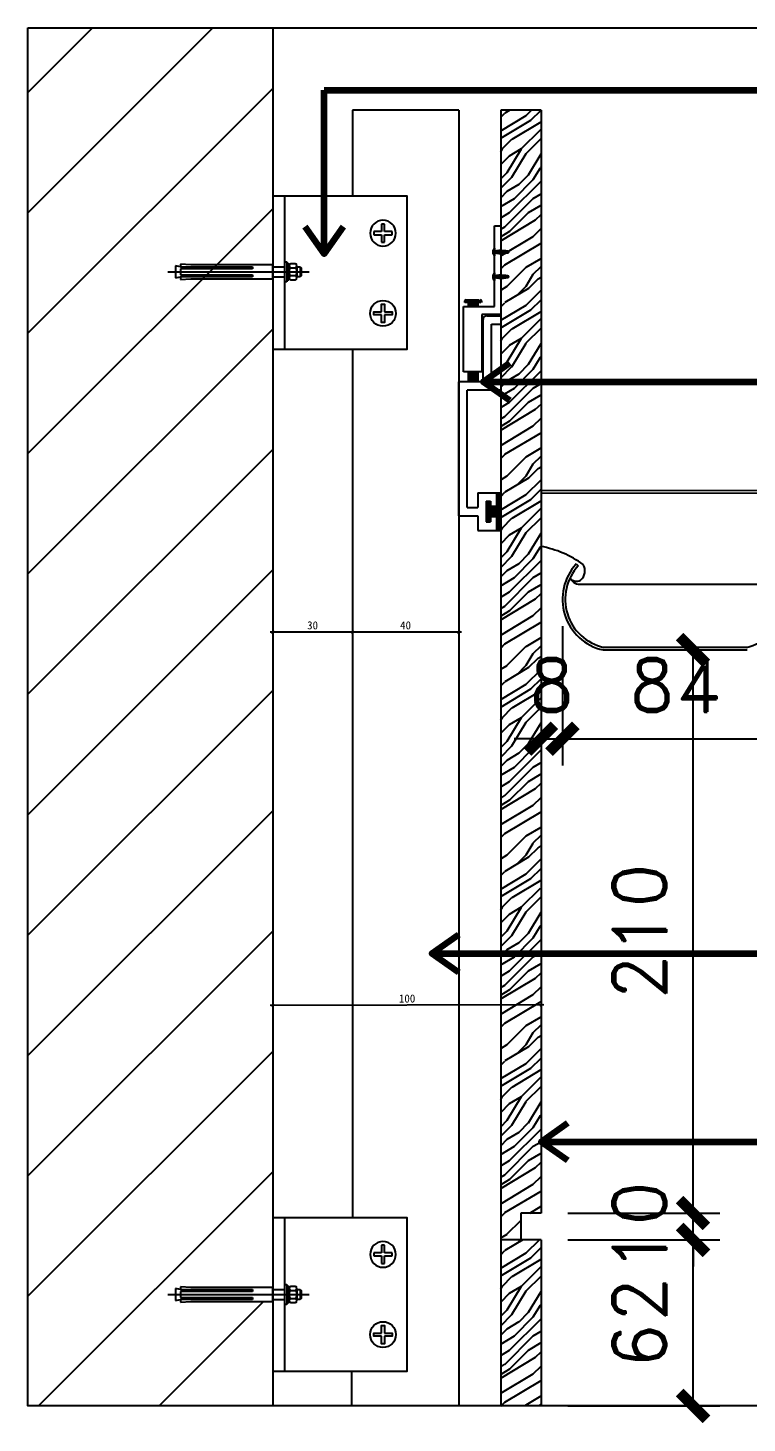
# Model space of a CAD drawing. Header units: millimetres. Extents: x -150677 to 588340, y -254013 to 149700.
# Drawn here: x 323711 to 323979, y -89191 to -88671 of the extents above; entities that cross this region are included whole.
import ezdxf

# ---------------------------------------------------------------- set-up
doc = ezdxf.new("R2010")
doc.units = ezdxf.units.MM
doc.header["$LTSCALE"] = 10
doc.header["$MEASUREMENT"] = 0
doc.linetypes.add('CENTER', pattern=[50.8, 31.75, -6.35, 6.35, -6.35])
doc.layers.add('2-Ba顶面轮廓', color=4, linetype='Continuous')
doc.styles.add('DIM', font='romand.shx')
doc.styles.get("Standard").update_dxf_attribs({"font": ''})
doc.styles.get('Standard').set_extended_font_data('SimSun')
doc.dimstyles.new('DIMN1', dxfattribs={"dimscale": 0.01, "dimtxt": 300, "dimasz": 100, "dimexe": 100, "dimexo": 300, "dimgap": 100, "dimtad": 1, "dimdec": 0, "dimtxsty": 'Standard', "dimblk": 'ARCHTICK', "dimcen": 2.5, "dimdle": 100, "dimclrd": 8, "dimclre": 8, "dimclrt": 96, "dimadec": 0, "dimazin": 0, "dimtfac": 1, "dimtdec": 0, "dimtmove": 0, "dimatfit": 3, "dimldrblk": 'DOT', "dimfxl": 100, "dimarcsym": 0})
doc.dimstyles.get("Standard").update_dxf_attribs({"dimscale": 100, "dimtxt": 3.5, "dimasz": 1, "dimexe": 2.5, "dimexo": 3, "dimgap": 1.5, "dimtad": 1, "dimdec": 0, "dimzin": 0, "dimdsep": 46, "dimtxsty": 'Standard', "dimblk": 'ARCHTICK', "dimcen": 0.09, "dimadec": 0, "dimazin": 0, "dimtfac": 1, "dimtdec": 0, "dimtix": 1, "dimtmove": 2, "dimatfit": 3, "dimfxl": 1, "dimtolj": 1, "dimtzin": 0, "dimarcsym": 0})
pattern_1 = [(45, (320551.6299, -100090.3438), (-0.61044037, 0.61044037), []), (45, (320551.83335, -100090.3438), (-0.61044037, 0.61044037), []), (45, (320552.0368, -100090.3438), (-0.61044037, 0.61044037), []), (45, (320552.2403, -100090.3438), (-0.61044037, 0.61044037), [])]

# ---------------------------------------------------------------- blocks, each defined once
blk = doc.blocks.new('_ArchTick')
at = {"color": 0, "linetype": 'ByBlock', "const_width": 0.4}
blk.add_lwpolyline([(-0.5, -0.5), (0.5, 0.5)], dxfattribs=at)
blk = doc.blocks.new('*D1638')
at = {"color": 252, "transparency": 16777216}
for p, q in [((323910.54, -88893.62), (323910.54, -88945.62)), ((323902.54, -88933.31), (323902.54, -88945.62)), ((323902.54, -88935.62), (323892.54, -88935.62)), ((323902.54, -88935.62), (323910.54, -88935.62)), ((323910.54, -88935.62), (323920.54, -88935.62))]:
    blk.add_line(p, q, dxfattribs=at)
at = {"layer": 'Defpoints', "color": 0, "transparency": 16777216}
for p in [(323910.54, -88883.62, 0), (323902.54, -88923.31), (323910.54, -88935.62)]:
    blk.add_point(p, dxfattribs=at)
at = {"color": 252, "transparency": 16777216, "xscale": 10, "yscale": 10, "zscale": 10}
blk.add_blockref('_ArchTick', (323902.54, -88935.62), dxfattribs=at)
at = {"color": 252, "transparency": 16777216, "xscale": 10, "yscale": 10, "zscale": 10, "rotation": 180}
blk.add_blockref('_ArchTick', (323910.54, -88935.62), dxfattribs=at)
at = {"color": 33, "transparency": 16777216, "insert": (323906.54, -88915.62), "char_height": 20, "attachment_point": 5, "style": 'DIM'}
blk.add_mtext('\\A1;8', dxfattribs=at)
blk = doc.blocks.new('_Open90')
at = {"color": 0, "linetype": 'ByBlock', "lineweight": -2}
for p, q in [((0, 0), (-1, 0)), ((-0.5, 0.5), (0, 0)), ((0, 0), (-0.5, -0.5))]:
    blk.add_line(p, q, dxfattribs=at)
blk = doc.blocks.new('*D1639')
at = {"color": 252, "transparency": 16777216}
for p, q in [((323910.54, -88893.62), (323910.54, -88945.62)), ((323994.49, -88893.62), (323994.49, -88945.62)), ((323910.54, -88935.62), (323994.49, -88935.62))]:
    blk.add_line(p, q, dxfattribs=at)
at = {"layer": 'Defpoints', "color": 0, "transparency": 16777216}
for p in [(323910.54, -88883.62, 0), (323994.49, -88883.62, 0), (323994.49, -88935.62)]:
    blk.add_point(p, dxfattribs=at)
at = {"color": 252, "transparency": 16777216, "xscale": 10, "yscale": 10, "zscale": 10, "rotation": 180}
blk.add_blockref('_ArchTick', (323910.54, -88935.62), dxfattribs=at)
at = {"color": 252, "transparency": 16777216, "xscale": 10, "yscale": 10, "zscale": 10}
blk.add_blockref('_ArchTick', (323994.49, -88935.62), dxfattribs=at)
at = {"color": 33, "transparency": 16777216, "insert": (323952.52, -88915.62), "char_height": 20, "attachment_point": 5, "style": 'DIM'}
blk.add_mtext('\\A1;84', dxfattribs=at)
blk = doc.blocks.new('*D1643')
at = {"color": 252, "transparency": 16777216}
for p, q in [((323912.54, -89122.54), (323969.22, -89122.54)), ((323959.22, -89184.48), (323959.22, -89122.54)), ((323912.54, -89184.48), (323969.22, -89184.48))]:
    blk.add_line(p, q, dxfattribs=at)
at = {"layer": 'Defpoints', "color": 0, "transparency": 16777216}
for p in [(323902.54, -89122.54), (323959.22, -89122.54), (323902.54, -89184.48)]:
    blk.add_point(p, dxfattribs=at)
at = {"color": 252, "transparency": 16777216, "xscale": 10, "yscale": 10, "zscale": 10}
for p, rotation in [((323959.22, -89122.54), 90), ((323959.22, -89184.48), 270)]:
    blk.add_blockref('_ArchTick', p, dxfattribs=dict(at, rotation=rotation))
at = {"color": 33, "transparency": 16777216, "insert": (323939.22, -89153.51), "char_height": 20, "attachment_point": 5, "rotation": 90, "style": 'DIM'}
blk.add_mtext('\\A1;62', dxfattribs=at)
blk = doc.blocks.new('*D1644')
at = {"color": 252, "transparency": 16777216}
for p, q in [((323959.22, -89112.54), (323959.22, -89102.54)), ((323912.54, -89112.54), (323969.22, -89112.54)), ((323959.22, -89122.54), (323959.22, -89112.54)), ((323912.54, -89122.54), (323969.22, -89122.54)), ((323959.22, -89122.54), (323959.22, -89132.54))]:
    blk.add_line(p, q, dxfattribs=at)
at = {"layer": 'Defpoints', "color": 0, "transparency": 16777216}
for p in [(323902.54, -89112.54), (323959.22, -89112.54), (323902.54, -89122.54)]:
    blk.add_point(p, dxfattribs=at)
at = {"color": 252, "transparency": 16777216, "xscale": 10, "yscale": 10, "zscale": 10}
for p, rotation in [((323959.22, -89112.54), 270), ((323959.22, -89122.54), 90)]:
    blk.add_blockref('_ArchTick', p, dxfattribs=dict(at, rotation=rotation))
at = {"color": 33, "transparency": 16777216, "insert": (323939.22, -89117.54), "char_height": 20, "attachment_point": 5, "rotation": 90, "style": 'DIM'}
blk.add_mtext('\\A1;10', dxfattribs=at)
blk = doc.blocks.new('*D1645')
at = {"color": 252, "transparency": 16777216}
for p, q in [((323935.67, -88902.54), (323969.22, -88902.54)), ((323959.22, -89112.54), (323959.22, -88902.54)), ((323912.54, -89112.54), (323969.22, -89112.54))]:
    blk.add_line(p, q, dxfattribs=at)
at = {"layer": 'Defpoints', "color": 0, "transparency": 16777216}
for p in [(323925.67, -88902.54), (323959.22, -88902.54), (323902.54, -89112.54)]:
    blk.add_point(p, dxfattribs=at)
at = {"color": 252, "transparency": 16777216, "xscale": 10, "yscale": 10, "zscale": 10}
for p, rotation in [((323959.22, -88902.54), 90), ((323959.22, -89112.54), 270)]:
    blk.add_blockref('_ArchTick', p, dxfattribs=dict(at, rotation=rotation))
at = {"color": 33, "transparency": 16777216, "insert": (323939.22, -89007.54), "char_height": 20, "attachment_point": 5, "rotation": 90, "style": 'DIM'}
blk.add_mtext('\\A1;210', dxfattribs=at)
blk = doc.blocks.new('*D1686')
at = {"layer": '2-Ba顶面轮廓', "color": 8, "lineweight": -2, "transparency": 16777216}
for p, q in [((323802.54, -88997.85), (323802.63, -89036.17)), ((323902.54, -88997.64), (323902.63, -89035.95)), ((323903.63, -89034.95), (323801.63, -89035.17))]:
    blk.add_line(p, q, dxfattribs=at)
at = {"layer": 'Defpoints', "color": 0, "transparency": 16777216}
for p in [(323802.54, -88994.85, 0), (323902.54, -88994.64, 0), (323802.63, -89035.17)]:
    blk.add_point(p, dxfattribs=at)
at = {"layer": '2-Ba顶面轮廓', "color": 8, "lineweight": -2, "transparency": 16777216}
for p, rotation in [((323802.63, -89035.17), 180.1248571298202), ((323902.63, -89034.95), 0.1248571298201728)]:
    blk.add_blockref('_ArchTick', p, dxfattribs=dict(at, rotation=rotation))
at = {"layer": '2-Ba顶面轮廓', "color": 96, "transparency": 16777216, "insert": (323852.62, -89032.56), "char_height": 3, "attachment_point": 5, "rotation": 0.1249}
blk.add_mtext('100', dxfattribs=at)
blk = doc.blocks.new('_DOT')
at = {"color": 0, "linetype": 'ByBlock'}
blk.add_line((-0.35, 0), (-1, 0), dxfattribs=at)
at = {"color": 0, "linetype": 'ByBlock', "const_width": 0.35}
blk.add_lwpolyline([(-0.175, 0, 1), (0.175, 0, 1)], format="xyb", close=True, dxfattribs=at)
blk = doc.blocks.new('*D1687')
at = {"layer": '2-Ba顶面轮廓', "color": 8, "lineweight": -2, "transparency": 16777216}
for p, q in [((323832.24, -88882.92), (323832.24, -88896.85)), ((323871.87, -88882.92), (323871.87, -88896.85)), ((323872.87, -88895.85), (323831.24, -88895.85))]:
    blk.add_line(p, q, dxfattribs=at)
at = {"layer": 'Defpoints', "color": 0, "transparency": 16777216}
for p in [(323832.24, -88879.92, 0), (323871.87, -88879.92, 0), (323832.24, -88895.85)]:
    blk.add_point(p, dxfattribs=at)
at = {"layer": '2-Ba顶面轮廓', "color": 8, "lineweight": -2, "transparency": 16777216}
for p, rotation in [((323832.24, -88895.85), 179.9999999999789), ((323871.87, -88895.85), 359.999999999979)]:
    blk.add_blockref('_ArchTick', p, dxfattribs=dict(at, rotation=rotation))
at = {"layer": '2-Ba顶面轮廓', "color": 96, "transparency": 16777216, "insert": (323852.05, -88893.35), "char_height": 3, "attachment_point": 5}
blk.add_mtext('40', dxfattribs=at)
blk = doc.blocks.new('*D1688')
at = {"layer": '2-Ba顶面轮廓', "color": 8, "lineweight": -2, "transparency": 16777216}
for p, q in [((323802.54, -88882.92), (323802.54, -88896.85)), ((323832.24, -88882.92), (323832.24, -88896.85)), ((323833.24, -88895.85), (323801.54, -88895.85))]:
    blk.add_line(p, q, dxfattribs=at)
at = {"layer": 'Defpoints', "color": 0, "transparency": 16777216}
for p in [(323802.54, -88879.92), (323832.24, -88879.92, 0), (323802.54, -88895.85)]:
    blk.add_point(p, dxfattribs=at)
at = {"layer": '2-Ba顶面轮廓', "color": 8, "lineweight": -2, "transparency": 16777216, "rotation": 180}
blk.add_blockref('_ArchTick', (323802.54, -88895.85), dxfattribs=at)
at = {"layer": '2-Ba顶面轮廓', "color": 8, "lineweight": -2, "transparency": 16777216}
blk.add_blockref('_ArchTick', (323832.24, -88895.85), dxfattribs=at)
at = {"layer": '2-Ba顶面轮廓', "color": 96, "transparency": 16777216, "insert": (323817.39, -88893.35), "char_height": 3, "attachment_point": 5}
blk.add_mtext('30', dxfattribs=at)

msp = doc.modelspace()

# ---------------------------------------------------------------- hatches: boundary and pattern name
h = msp.add_hatch()
h.set_pattern_fill('ANSI31', color=8, scale=10, style=0)
h.set_pattern_definition([(45, (317415.827, -81250.215), (-22.45064, 22.45064), [])])
h.paths.add_polyline_path([(323711.28, -89184.48), (323802.54, -89184.48), (323802.54, -89145.57), (323771.97, -89145.57), (323766.28, -89145.95), (323766.28, -89139.9), (323771.97, -89140.28), (323802.54, -89140.28), (323802.54, -88670.51), (323711.28, -88670.51)])
h = msp.add_hatch()
h.set_pattern_fill('ANSI34', color=252, scale=0.054381, style=0)
h.set_pattern_definition([(45, (319884.9121, -102362.5658), (-0.732528445, 0.732528445), []), (45, (319885.1562, -102362.5658), (-0.732528445, 0.732528445), []), (45, (319885.4004, -102362.5658), (-0.732528445, 0.732528445), []), (45, (319885.6446, -102362.5658), (-0.732528445, 0.732528445), [])])
edge = h.paths.add_edge_path()
edge.add_ellipse((323887.53, -88754.1), major_axis=(-3.07, 0), ratio=0.173323, start_angle=41.3744, end_angle=318.6256)
edge.add_line((323885.22, -88753.74), (323885.22, -88754.45))
h = msp.add_hatch()
h.set_pattern_fill('ANSI34', color=252, scale=0.054381, style=0)
h.set_pattern_definition([(45, (319884.9121, -102371.7779), (-0.732528445, 0.732528445), []), (45, (319885.1562, -102371.7779), (-0.732528445, 0.732528445), []), (45, (319885.4004, -102371.7779), (-0.732528445, 0.732528445), []), (45, (319885.6446, -102371.7779), (-0.732528445, 0.732528445), [])])
edge = h.paths.add_edge_path()
edge.add_ellipse((323887.53, -88763.31), major_axis=(-3.07, 0), ratio=0.173323, start_angle=41.3744, end_angle=318.6256)
edge.add_line((323885.22, -88762.96), (323885.22, -88763.66))
h = msp.add_hatch()
h.set_pattern_fill('ANSI34', color=252, scale=0.045317, style=0)
h.set_pattern_definition(pattern_1)
h.paths.add_polyline_path([(323879.52, -88771.88), (323874.6, -88771.88, 0.414214), (323874.15, -88772.34), (323874.15, -88772.98), (323879.97, -88772.98), (323879.97, -88772.34, 0.414214)])
h.paths.add_polyline_path([(323878.96, -88772.98), (323875.49, -88772.98), (323875.49, -88774.4), (323878.96, -88774.4)])
h = msp.add_hatch()
h.set_pattern_fill('ANSI34', color=252, scale=0.045317, style=0)
h.set_pattern_definition(pattern_1)
h.paths.add_polyline_path([(323878.96, -88798.78), (323875.49, -88798.78), (323875.49, -88802.47), (323878.96, -88802.47)])
h = msp.add_hatch()
h.set_pattern_fill('ANSI34', color=252, scale=0.045317, style=0)
h.set_pattern_definition([(45, (320491.5984, -100204.0951), (-0.61044037, 0.61044037), []), (45, (320491.8019, -100204.0951), (-0.61044037, 0.61044037), []), (45, (320492.0054, -100204.0951), (-0.61044037, 0.61044037), []), (45, (320492.20884, -100204.0951), (-0.61044037, 0.61044037), [])])
h.paths.add_polyline_path([(323885.98, -88852.88), (323885.98, -88857.95), (323887.54, -88857.95), (323887.54, -88843.9), (323885.98, -88843.9), (323885.98, -88848.97), (323883.72, -88848.97), (323883.72, -88847.08), (323882.16, -88847.08), (323882.16, -88854.78), (323883.72, -88854.78), (323883.72, -88852.88)])

# ---------------------------------------------------------------- linework, layer by layer
at = {"color": 5, "linetype": 'ByBlock'}
msp.add_line((323802.54, -88670.51), (323802.54, -89184.48), dxfattribs=at)
at = {"color": 1}
for p, q in [((323832.24, -88701.14, 0), (323832.24, -88733.27, 0)), ((323832.24, -88790.37, 0), (323832.24, -89114.38, 0)), ((323916.91, -88878.04), (323987.79, -88878.04)), ((323831.87, -89171.48, 0), (323831.87, -89184.48, 0))]:
    msp.add_line(p, q, dxfattribs=at)
at = {"color": 1, "linetype": 'ByBlock'}
msp.add_line((323871.87, -88701.14, 0), (323871.87, -89184.48, 0), dxfattribs=at)
at = {"color": 4}
for p, q in [((323887.54, -88701.14, 0), (323887.54, -89184.48, 0)), ((323902.54, -88701.14), (323902.54, -89112.54, 0)), ((323915.7, -88870.44), (323916.44, -88871.12)), ((323925.67, -88902.54), (323979.36, -88902.54)), ((323925.68, -88901.54), (323979.36, -88901.54)), ((323902.54, -89112.54), (323895.04, -89112.54)), ((323895.04, -89112.54, 0), (323895.04, -89122.54)), ((323902.54, -89122.54), (323887.54, -89122.54)), ((323902.54, -89122.54, 0), (323902.54, -89184.48, 0))]:
    msp.add_line(p, q, dxfattribs=at)
at = {"color": 8}
for p, q in [((323887.54, -88703.81), (323889.06, -88702.29)), ((323887.54, -88708.86), (323897.02, -88703.17)), ((323890.97, -88701.14), (323889.08, -88702.27)), ((323897.02, -88703.17), (323899.04, -88701.14)), ((323898.78, -88704.94), (323902.54, -88701.19)), ((323887.54, -88711.69), (323898.79, -88704.94)), ((323891.73, -88712.01), (323902.54, -88705.52)), ((323895.25, -88715.55), (323902.32, -88708.47)), ((323902.33, -88708.47), (323902.54, -88708.34)), ((323888.18, -88715.55), (323891.71, -88712.01)), ((323897.02, -88717.31), (323902.54, -88711.79)), ((323887.54, -88716.61), (323888.17, -88715.56)), ((323887.54, -88721.49), (323890.83, -88718.2)), ((323889.94, -88724.4), (323895.24, -88715.57)), ((323890.84, -88718.19), (323895.26, -88715.54)), ((323891.7, -88726.17), (323897, -88717.34)), ((323897.89, -88725.28), (323902.54, -88717.54)), ((323887.54, -88726.79), (323889.95, -88724.38)), ((323894.36, -88728.8), (323897.9, -88725.27)), ((323899.66, -88727.05), (323902.31, -88722.64)), ((323902.32, -88722.62), (323902.54, -88722.4)), ((323887.54, -88730.33), (323891.71, -88726.15)), ((323889.96, -88731.45), (323894.38, -88728.8)), ((323890.83, -88739.41), (323902.54, -88727.7)), ((323892.6, -88734.11), (323899.67, -88727.04)), ((323887.54, -88733.86), (323889.95, -88731.46)), ((323889.06, -88744.71), (323899.67, -88734.11)), ((323899.67, -88734.11), (323902.54, -88732.39)), ((323897.91, -88739.41), (323902.54, -88736.63)), ((323900.55, -88742.06), (323902.54, -88740.08)), ((323887.54, -88749.87), (323900.55, -88742.06)), ((323899.67, -88748.25), (323902.54, -88745.38)), ((323887.54, -88755.53), (323899.67, -88748.25)), ((323889.08, -88758.85), (323902.54, -88750.77)), ((323897.03, -88759.78), (323902.54, -88756.47)), ((323899.67, -88762.39), (323902.54, -88759.52)), ((323897.01, -88766.83), (323899.66, -88762.41)), ((323897.9, -88767.7), (323901.44, -88764.16)), ((323901.45, -88764.15), (323902.54, -88763.5)), ((323897.02, -88773.88), (323902.54, -88768.36)), ((323898.78, -88775.65), (323902.54, -88771.9)), ((323887.54, -88782.4), (323898.79, -88775.65)), ((323891.73, -88782.72), (323902.54, -88776.23)), ((323895.25, -88786.26), (323902.32, -88779.19)), ((323897.02, -88788.02), (323902.54, -88782.5)), ((323902.33, -88779.18), (323902.54, -88779.05)), ((323897.89, -88795.99), (323902.54, -88788.25)), ((323899.66, -88797.76), (323902.31, -88793.35)), ((323902.32, -88793.33), (323902.54, -88793.11)), ((323890.83, -88810.12), (323902.54, -88798.41)), ((323892.6, -88804.82), (323899.67, -88797.75)), ((323899.67, -88804.82), (323902.54, -88803.1)), ((323889.06, -88815.42), (323899.67, -88804.82)), ((323897.91, -88810.12), (323902.54, -88807.34)), ((323887.54, -88820.58), (323900.55, -88812.77)), ((323900.55, -88812.77), (323902.54, -88810.79)), ((323887.54, -88826.24), (323899.67, -88818.96)), ((323899.67, -88818.96), (323902.54, -88816.09)), ((323889.08, -88829.56), (323902.54, -88821.49)), ((323897.03, -88830.49), (323902.54, -88827.18)), ((323889.95, -88837.52), (323897.02, -88830.45)), ((323897.01, -88837.54), (323899.66, -88833.12)), ((323897.9, -88838.41), (323901.44, -88834.87)), ((323899.67, -88833.1), (323902.54, -88830.23)), ((323901.45, -88834.86), (323902.54, -88834.21)), ((323897.92, -88838.4), (323889.08, -88843.7)), ((323893.48, -88841.06), (323897.02, -88837.52)), ((323897.02, -88844.59), (323902.54, -88839.07)), ((323887.54, -88850.28), (323897.02, -88844.59)), ((323898.78, -88846.36), (323902.54, -88842.61)), ((323887.54, -88853.11), (323898.79, -88846.36)), ((323891.73, -88853.43), (323902.54, -88846.94)), ((323895.25, -88856.97), (323902.32, -88849.9)), ((323902.33, -88849.89), (323902.54, -88849.77)), ((323897.02, -88858.74), (323902.54, -88853.21)), ((323889.94, -88865.82), (323895.24, -88856.99)), ((323890.84, -88859.61), (323895.26, -88856.96)), ((323891.7, -88867.59), (323897, -88858.76)), ((323897.89, -88866.7), (323902.54, -88858.96)), ((323887.54, -88868.21), (323889.95, -88865.81)), ((323899.66, -88868.47), (323902.31, -88864.06)), ((323902.32, -88864.04), (323902.54, -88863.82)), ((323887.54, -88871.75), (323891.71, -88867.57)), ((323889.96, -88872.87), (323894.38, -88870.22)), ((323890.83, -88880.83), (323902.54, -88869.12)), ((323892.6, -88875.53), (323899.67, -88868.46)), ((323894.36, -88870.23), (323897.9, -88866.69)), ((323887.54, -88875.28), (323889.95, -88872.88)), ((323887.54, -88878.56), (323892.6, -88875.53)), ((323889.06, -88886.14), (323899.67, -88875.53)), ((323899.67, -88875.53), (323902.54, -88873.81)), ((323887.54, -88882.81), (323890.84, -88880.83)), ((323890.83, -88887.9), (323897.9, -88880.83)), ((323897.91, -88880.83), (323902.54, -88878.05)), ((323900.55, -88883.48), (323902.54, -88881.5)), ((323887.54, -88891.29), (323900.55, -88883.48)), ((323887.54, -88887.05), (323889.07, -88886.13)), ((323899.67, -88889.67), (323902.54, -88886.8)), ((323890.84, -88887.89), (323887.54, -88889.88)), ((323887.54, -88896.95), (323899.67, -88889.67)), ((323889.08, -88900.27), (323902.54, -88892.2)), ((323887.54, -88901.8), (323889.06, -88900.28)), ((323889.95, -88908.23), (323897.02, -88901.16)), ((323897.03, -88901.2), (323902.54, -88897.89)), ((323899.67, -88903.81), (323902.54, -88900.94)), ((323897.01, -88908.25), (323899.66, -88903.83)), ((323897.9, -88909.12), (323901.44, -88905.58)), ((323901.45, -88905.57), (323902.54, -88904.92)), ((323887.54, -88909.72), (323889.95, -88908.27)), ((323897.92, -88909.11), (323889.08, -88914.41)), ((323893.48, -88911.77), (323897.02, -88908.23)), ((323897.02, -88915.3), (323902.54, -88909.78)), ((323887.54, -88915.94), (323889.06, -88914.42)), ((323887.54, -88920.99), (323897.02, -88915.3)), ((323887.54, -88923.82), (323898.79, -88917.07)), ((323891.73, -88924.14), (323902.54, -88917.65)), ((323898.78, -88917.07), (323902.54, -88913.32)), ((323895.25, -88927.68), (323902.32, -88920.61)), ((323902.33, -88920.6), (323902.54, -88920.48)), ((323887.54, -88928.74), (323888.17, -88927.7)), ((323888.18, -88927.68), (323891.71, -88924.14)), ((323889.94, -88936.53), (323895.24, -88927.7)), ((323890.84, -88930.32), (323895.26, -88927.67)), ((323897.02, -88929.45), (323902.54, -88923.92)), ((323887.54, -88933.62), (323890.83, -88930.33)), ((323891.7, -88938.3), (323897, -88929.47)), ((323897.89, -88937.42), (323902.54, -88929.67)), ((323887.54, -88938.92), (323889.95, -88936.52)), ((323887.54, -88942.46), (323891.71, -88938.28)), ((323894.36, -88940.94), (323897.9, -88937.4)), ((323899.66, -88939.18), (323902.31, -88934.77)), ((323902.32, -88934.75), (323902.54, -88934.53)), ((323887.54, -88946), (323889.95, -88943.59)), ((323889.96, -88943.58), (323894.38, -88940.93)), ((323890.83, -88951.54), (323902.54, -88939.83)), ((323892.6, -88946.24), (323899.67, -88939.17)), ((323887.54, -88949.28), (323892.6, -88946.24)), ((323889.06, -88956.85), (323899.67, -88946.24)), ((323897.91, -88951.54), (323902.54, -88948.76)), ((323899.67, -88946.24), (323902.54, -88944.52)), ((323887.54, -88953.52), (323890.84, -88951.54)), ((323887.54, -88962), (323900.55, -88954.19)), ((323890.83, -88958.61), (323897.9, -88951.54)), ((323900.55, -88954.19), (323902.54, -88952.21)), ((323887.54, -88957.76), (323889.07, -88956.84)), ((323890.84, -88958.6), (323887.54, -88960.59)), ((323899.67, -88960.38), (323902.54, -88957.51)), ((323887.54, -88967.66), (323899.67, -88960.38)), ((323889.08, -88970.98), (323902.54, -88962.91)), ((323897.03, -88971.91), (323902.54, -88968.6)), ((323887.54, -88972.51), (323889.06, -88970.99)), ((323889.95, -88978.94), (323897.02, -88971.87)), ((323897.01, -88978.96), (323899.66, -88974.54)), ((323899.67, -88974.52), (323902.54, -88971.65)), ((323887.54, -88980.43), (323889.95, -88978.98)), ((323897.92, -88979.82), (323889.08, -88985.12)), ((323893.48, -88982.48), (323897.02, -88978.94)), ((323897.02, -88986.01), (323902.54, -88980.49)), ((323897.9, -88979.83), (323901.44, -88976.29)), ((323901.45, -88976.28), (323902.54, -88975.63)), ((323887.54, -88986.65), (323889.06, -88985.13)), ((323898.78, -88987.78), (323902.54, -88984.03)), ((323887.54, -88991.7), (323897.02, -88986.01)), ((323887.54, -88994.53), (323898.79, -88987.78)), ((323891.73, -88994.85), (323902.54, -88988.36)), ((323888.18, -88998.39), (323891.71, -88994.85)), ((323895.25, -88998.39), (323902.32, -88991.32)), ((323897.02, -89000.16), (323902.54, -88994.64)), ((323902.33, -88991.31), (323902.54, -88991.19)), ((323887.54, -88999.46), (323888.17, -88998.41)), ((323887.54, -89004.33), (323890.83, -89001.04)), ((323889.94, -89007.24), (323895.24, -88998.41)), ((323890.84, -89001.03), (323895.26, -88998.38)), ((323891.7, -89009.01), (323897, -89000.18)), ((323897.89, -89008.13), (323902.54, -89000.38)), ((323899.66, -89009.89), (323902.31, -89005.48)), ((323902.32, -89005.46), (323902.54, -89005.24)), ((323887.54, -89009.64), (323889.95, -89007.23)), ((323887.54, -89013.17), (323891.71, -89009)), ((323889.96, -89014.29), (323894.38, -89011.64)), ((323890.83, -89022.25), (323902.54, -89010.55)), ((323892.6, -89016.95), (323899.67, -89009.88)), ((323894.36, -89011.65), (323897.9, -89008.11)), ((323887.54, -89016.71), (323889.95, -89014.3)), ((323887.54, -89019.99), (323892.6, -89016.95)), ((323889.06, -89027.56), (323899.67, -89016.95)), ((323899.67, -89016.95), (323902.54, -89015.23)), ((323887.54, -89024.23), (323890.84, -89022.25)), ((323890.83, -89029.32), (323897.9, -89022.25)), ((323897.91, -89022.25), (323902.54, -89019.47)), ((323887.54, -89032.71), (323900.55, -89024.9)), ((323900.55, -89024.91), (323902.54, -89022.92)), ((323887.54, -89028.47), (323889.07, -89027.55)), ((323890.84, -89029.32), (323887.54, -89031.3)), ((323887.54, -89038.37), (323899.67, -89031.09)), ((323899.67, -89031.09), (323902.54, -89028.22)), ((323889.08, -89041.69), (323902.54, -89033.62)), ((323887.54, -89043.22), (323889.06, -89041.7)), ((323889.95, -89049.65), (323897.02, -89042.58)), ((323897.03, -89042.62), (323902.54, -89039.31)), ((323899.67, -89045.23), (323902.54, -89042.36)), ((323897.01, -89049.67), (323899.66, -89045.25)), ((323897.9, -89050.54), (323901.44, -89047)), ((323901.45, -89046.99), (323902.54, -89046.34)), ((323887.54, -89051.14), (323889.95, -89049.69)), ((323897.92, -89050.53), (323889.08, -89055.83)), ((323893.48, -89053.19), (323897.02, -89049.65)), ((323897.02, -89056.72), (323902.54, -89051.2)), ((323887.54, -89057.36), (323889.06, -89055.84)), ((323887.54, -89062.41), (323897.02, -89056.72)), ((323887.54, -89065.24), (323898.79, -89058.49)), ((323898.78, -89058.49), (323902.54, -89054.74)), ((323891.73, -89065.56), (323902.54, -89059.07)), ((323895.25, -89069.1), (323902.32, -89062.03)), ((323902.33, -89062.02), (323902.54, -89061.9)), ((323887.54, -89070.17), (323888.17, -89069.12)), ((323888.18, -89069.1), (323891.71, -89065.56)), ((323889.94, -89077.95), (323895.24, -89069.12)), ((323890.84, -89071.74), (323895.26, -89069.09)), ((323897.02, -89070.87), (323902.54, -89065.35)), ((323887.54, -89075.04), (323890.83, -89071.75)), ((323891.7, -89079.72), (323897, -89070.89)), ((323897.89, -89078.84), (323902.54, -89071.09)), ((323887.54, -89080.35), (323889.95, -89077.94)), ((323894.36, -89082.36), (323897.9, -89078.82)), ((323899.66, -89080.6), (323902.31, -89076.19)), ((323902.32, -89076.17), (323902.54, -89075.95)), ((323887.54, -89083.88), (323891.71, -89079.71)), ((323889.96, -89085), (323894.38, -89082.35)), ((323890.83, -89092.96), (323902.54, -89081.26)), ((323892.6, -89087.66), (323899.67, -89080.59)), ((323887.54, -89087.42), (323889.95, -89085.01)), ((323887.54, -89090.7), (323892.6, -89087.66)), ((323889.06, -89098.27), (323899.67, -89087.66)), ((323899.67, -89087.66), (323902.54, -89085.94)), ((323887.54, -89094.94), (323890.84, -89092.96)), ((323890.83, -89100.04), (323897.9, -89092.96)), ((323897.91, -89092.96), (323902.54, -89090.18)), ((323900.55, -89095.62), (323902.54, -89093.63)), ((323887.54, -89103.42), (323900.55, -89095.61)), ((323887.54, -89099.18), (323889.07, -89098.26)), ((323890.84, -89100.03), (323887.54, -89102.01)), ((323899.67, -89101.8), (323902.54, -89098.93)), ((323887.54, -89109.08), (323899.67, -89101.8)), ((323889.08, -89112.4), (323902.54, -89104.33)), ((323898.35, -89112.54), (323902.54, -89110.02)), ((323887.54, -89113.93), (323889.06, -89112.41)), ((323889.95, -89120.36), (323895.04, -89115.27)), ((323887.54, -89121.85), (323889.95, -89120.4)), ((323895.75, -89122.54), (323889.08, -89126.54)), ((323893.48, -89123.9), (323894.85, -89122.54)), ((323894.85, -89122.54), (323895.04, -89122.34)), ((323897.02, -89127.44), (323901.92, -89122.54)), ((323898.78, -89129.2), (323902.54, -89125.45)), ((323887.54, -89128.08), (323889.06, -89126.55)), ((323887.54, -89133.12), (323897.02, -89127.43)), ((323887.54, -89135.96), (323898.79, -89129.2)), ((323891.73, -89136.27), (323902.54, -89129.78)), ((323888.18, -89139.81), (323891.71, -89136.27)), ((323895.25, -89139.81), (323902.32, -89132.74)), ((323897.02, -89141.58), (323902.54, -89136.06)), ((323902.33, -89132.73), (323902.54, -89132.61)), ((323887.54, -89140.88), (323888.17, -89139.83)), ((323889.94, -89148.66), (323895.24, -89139.83)), ((323890.84, -89142.45), (323895.26, -89139.8)), ((323891.7, -89150.43), (323897, -89141.6)), ((323897.89, -89149.55), (323902.54, -89141.8)), ((323887.54, -89145.75), (323890.83, -89142.46)), ((323899.66, -89151.32), (323902.31, -89146.9)), ((323902.32, -89146.88), (323902.54, -89146.66)), ((323887.54, -89151.06), (323889.95, -89148.65)), ((323887.54, -89154.59), (323891.71, -89150.42)), ((323890.83, -89163.67), (323902.54, -89151.97)), ((323892.6, -89158.37), (323899.67, -89151.3)), ((323894.36, -89153.07), (323897.9, -89149.53)), ((323887.54, -89158.13), (323889.95, -89155.72)), ((323889.96, -89155.71), (323894.38, -89153.06)), ((323899.67, -89158.37), (323902.54, -89156.65)), ((323887.54, -89161.41), (323892.6, -89158.37)), ((323889.06, -89168.98), (323899.67, -89158.37)), ((323897.91, -89163.67), (323902.54, -89160.89)), ((323887.54, -89165.65), (323890.84, -89163.67)), ((323887.54, -89174.13), (323900.55, -89166.33)), ((323890.83, -89170.75), (323897.9, -89163.67)), ((323900.55, -89166.33), (323902.54, -89164.34)), ((323887.54, -89169.89), (323889.07, -89168.97)), ((323890.84, -89170.74), (323887.54, -89172.72)), ((323887.54, -89179.79), (323899.67, -89172.51)), ((323899.67, -89172.51), (323902.54, -89169.64)), ((323889.08, -89183.12), (323902.54, -89175.04)), ((323887.54, -89184.64), (323889.06, -89183.12)), ((323897.03, -89184.04), (323902.54, -89180.73)), ((323896.54, -89184.48), (323897.02, -89184)), ((323901.84, -89184.48), (323902.54, -89183.79))]:
    msp.add_line(p, q, dxfattribs=at)
at = {"color": 252}
for p, q in [((323807.07, -88790.37), (323807.07, -88733.27)), ((323887.54, -88737.14), (323892.6, -88734.11)), ((323887.54, -88741.39), (323890.84, -88739.41)), ((323890.83, -88746.48), (323897.9, -88739.41)), ((323843.03, -88746.48), (323840.24, -88746.48)), ((323840.24, -88746.48), (323840.24, -88747.66)), ((323844.2, -88743.67), (323843.03, -88743.67)), ((323843.03, -88743.67), (323843.03, -88746.48)), ((323844.2, -88746.48), (323844.2, -88743.67)), ((323847.03, -88746.48), (323844.2, -88746.48)), ((323847.03, -88747.66), (323847.03, -88746.48)), ((323885.22, -88774.4), (323885.22, -88744.32)), ((323885.22, -88744.32), (323887.54, -88744.32)), ((323887.54, -88745.63), (323889.07, -88744.71)), ((323890.84, -88746.47), (323887.54, -88748.46)), ((323840.24, -88747.66), (323843.03, -88747.66)), ((323843.03, -88747.66), (323843.03, -88750.47)), ((323843.03, -88750.47), (323844.2, -88750.47)), ((323844.2, -88747.66), (323847.03, -88747.66)), ((323844.2, -88750.47), (323844.2, -88747.66)), ((323885.22, -88752.71), (323885.22, -88755.49)), ((323768.17, -88759.58), (323766.28, -88759.21)), ((323766.28, -88759.21), (323766.28, -88763.74)), ((323771.97, -88758.83), (323768.17, -88758.57)), ((323768.17, -88758.57), (323768.17, -88759.58)), ((323768.17, -88759.58), (323794.98, -88759.58)), ((323794.98, -88760.34), (323768.17, -88760.34)), ((323768.17, -88760.34), (323768.17, -88762.6)), ((323802.54, -88758.83), (323771.97, -88758.83)), ((323794.98, -88759.58), (323794.98, -88760.34)), ((323802.54, -88764.11), (323802.54, -88758.83)), ((323802.54, -88759.58), (323807.07, -88759.58)), ((323807.07, -88765.25), (323807.07, -88757.7)), ((323807.07, -88757.7), (323807.82, -88757.7)), ((323807.82, -88757.7), (323807.82, -88765.25)), ((323808.58, -88758.45), (323807.82, -88758.45)), ((323808.58, -88764.49), (323808.58, -88758.45)), ((323808.58, -88763.59), (323808.58, -88759.36)), ((323811, -88758.45), (323809.18, -88758.45)), ((323809.18, -88759.96), (323811, -88759.96)), ((323811.6, -88763.59), (323811.6, -88759.36)), ((323811.6, -88759.58), (323812.73, -88759.58)), ((323812.73, -88759.58), (323813.11, -88759.96)), ((323812.73, -88759.58), (323812.73, -88763.36)), ((323813.11, -88759.96), (323813.11, -88762.98)), ((323885.22, -88761.92), (323885.22, -88764.7)), ((323887.54, -88760.38), (323889.06, -88758.86)), ((323889.95, -88766.81), (323897.02, -88759.74)), ((323766.28, -88763.74), (323768.17, -88763.36)), ((323768.17, -88762.6), (323794.98, -88762.6)), ((323794.98, -88763.36), (323768.17, -88763.36)), ((323768.17, -88763.36), (323768.17, -88764.37)), ((323768.17, -88764.37), (323771.97, -88764.11)), ((323771.97, -88764.11), (323802.54, -88764.11)), ((323794.98, -88762.6), (323794.98, -88763.36)), ((323802.54, -88763.36), (323807.07, -88763.36)), ((323807.82, -88765.25), (323807.07, -88765.25)), ((323807.82, -88764.49), (323808.58, -88764.49)), ((323809.18, -88762.91), (323811, -88762.91)), ((323809.18, -88764.49), (323811, -88764.49)), ((323812.73, -88763.36), (323811.6, -88763.36)), ((323813.11, -88762.98), (323812.73, -88763.36)), ((323887.54, -88768.3), (323889.95, -88766.85)), ((323893.48, -88770.35), (323897.02, -88766.81)), ((323874.15, -88772.98), (323874.15, -88772.34)), ((323874.6, -88771.88), (323879.52, -88771.88)), ((323880.34, -88772.34), (323880.34, -88772.98)), ((323897.92, -88767.69), (323889.08, -88772.99)), ((323873.68, -88798.78), (323873.68, -88774.4)), ((323873.68, -88774.4), (323885.22, -88774.4)), ((323879.97, -88772.98), (323874.15, -88772.98)), ((323880.54, -88777.36), (323880.54, -88798.78)), ((323887.54, -88777.36), (323880.54, -88777.36)), ((323887.54, -88774.52), (323889.06, -88773)), ((323887.54, -88779.57), (323897.02, -88773.88)), ((323880.93, -88802.47), (323880.93, -88779.24)), ((323882.29, -88777.88), (323887.54, -88777.88)), ((323884.11, -88802.47), (323884.11, -88781.05)), ((323884.11, -88781.05), (323887.54, -88781.05)), ((323887.54, -88777.88), (323887.54, -88781.05)), ((323888.18, -88786.26), (323891.71, -88782.72)), ((323887.54, -88787.32), (323888.17, -88786.27)), ((323889.94, -88795.11), (323895.24, -88786.28)), ((323890.84, -88788.9), (323895.26, -88786.25)), ((323891.7, -88796.88), (323897, -88788.05)), ((323887.54, -88792.2), (323890.83, -88788.91)), ((323887.54, -88797.5), (323889.95, -88795.1)), ((323887.54, -88801.04), (323891.71, -88796.86)), ((323894.36, -88799.51), (323897.9, -88795.98)), ((323871.87, -88852.51), (323871.87, -88802.47)), ((323880.93, -88802.47), (323871.87, -88802.47)), ((323880.54, -88798.78), (323873.68, -88798.78)), ((323887.54, -88802.47), (323884.11, -88802.47)), ((323887.54, -88804.57), (323889.95, -88802.17)), ((323887.54, -88802.47), (323887.54, -88805.65)), ((323889.96, -88802.16), (323894.38, -88799.51)), ((323887.54, -88805.65), (323875.04, -88805.65)), ((323875.04, -88849.34), (323875.04, -88805.65)), ((323887.54, -88807.85), (323892.6, -88804.82)), ((323887.54, -88812.1), (323890.84, -88810.12)), ((323890.83, -88817.19), (323897.9, -88810.12)), ((323887.54, -88816.34), (323889.07, -88815.42)), ((323890.84, -88817.18), (323887.54, -88819.17)), ((323887.54, -88831.09), (323889.06, -88829.57)), ((323887.54, -88839.01), (323889.95, -88837.56)), ((323878.99, -88843.9), (323878.99, -88849.34)), ((323878.99, -88843.9), (323885.98, -88843.9)), ((323885.98, -88843.9), (323885.98, -88848.97)), ((323885.98, -88843.9), (323887.54, -88843.9)), ((323887.54, -88845.23), (323889.06, -88843.71)), ((323887.54, -88843.9), (323887.54, -88857.95)), ((323875.04, -88849.34), (323878.99, -88849.34)), ((323882.16, -88847.08), (323882.16, -88854.78)), ((323882.16, -88847.08), (323883.72, -88847.08)), ((323883.72, -88847.08), (323883.72, -88848.97)), ((323885.98, -88848.97), (323883.72, -88848.97)), ((323871.87, -88852.51), (323878.99, -88852.51)), ((323878.99, -88852.51), (323878.99, -88857.95)), ((323882.16, -88854.78), (323883.72, -88854.78)), ((323883.72, -88852.88), (323883.72, -88854.78)), ((323885.98, -88852.88), (323883.72, -88852.88)), ((323885.98, -88852.88), (323885.98, -88857.95)), ((323888.18, -88856.97), (323891.71, -88853.43)), ((323878.99, -88857.95), (323885.98, -88857.95)), ((323885.98, -88857.95), (323887.54, -88857.95)), ((323887.54, -88858.03), (323888.17, -88856.99)), ((323887.54, -88862.91), (323890.83, -88859.62)), ((323807.07, -89171.48), (323807.07, -89114.38)), ((323844.2, -89124.58), (323843.03, -89124.58)), ((323843.03, -89124.58), (323843.03, -89127.38)), ((323844.2, -89127.38), (323844.2, -89124.58)), ((323843.03, -89127.38), (323840.24, -89127.38)), ((323840.24, -89127.38), (323840.24, -89128.56)), ((323840.24, -89128.56), (323843.03, -89128.56)), ((323843.03, -89128.56), (323843.03, -89131.37)), ((323843.03, -89131.37), (323844.2, -89131.37)), ((323847.03, -89127.38), (323844.2, -89127.38)), ((323844.2, -89128.56), (323847.03, -89128.56)), ((323844.2, -89131.37), (323844.2, -89128.56)), ((323847.03, -89128.56), (323847.03, -89127.38)), ((323768.17, -89141.04), (323766.28, -89140.66)), ((323766.28, -89140.66), (323766.28, -89145.19)), ((323771.97, -89140.28), (323768.17, -89140.03)), ((323768.17, -89140.03), (323768.17, -89141.04)), ((323768.17, -89141.04), (323794.98, -89141.04)), ((323794.98, -89141.79), (323768.17, -89141.79)), ((323768.17, -89141.79), (323768.17, -89144.06)), ((323802.54, -89140.28), (323771.97, -89140.28)), ((323794.98, -89141.04), (323794.98, -89141.79)), ((323802.54, -89145.57), (323802.54, -89140.28)), ((323802.54, -89141.04), (323807.07, -89141.04)), ((323807.07, -89146.7), (323807.07, -89139.15)), ((323807.07, -89139.15), (323807.82, -89139.15)), ((323807.82, -89139.15), (323807.82, -89146.7)), ((323808.58, -89139.91), (323807.82, -89139.91)), ((323808.58, -89145.95), (323808.58, -89139.91)), ((323808.58, -89145.04), (323808.58, -89140.81)), ((323811, -89139.91), (323809.18, -89139.91)), ((323809.18, -89141.42), (323811, -89141.42)), ((323811.6, -89145.04), (323811.6, -89140.81)), ((323811.6, -89141.04), (323812.73, -89141.04)), ((323812.73, -89141.04), (323813.11, -89141.42)), ((323812.73, -89141.04), (323812.73, -89144.81)), ((323813.11, -89141.42), (323813.11, -89144.44)), ((323763.49, -89142.93), (323816.12, -89142.93)), ((323766.28, -89145.19), (323768.17, -89144.81)), ((323768.17, -89144.06), (323794.98, -89144.06)), ((323794.98, -89144.81), (323768.17, -89144.81)), ((323768.17, -89144.81), (323768.17, -89145.82)), ((323768.17, -89145.82), (323771.97, -89145.57)), ((323771.97, -89145.57), (323802.54, -89145.57)), ((323794.98, -89144.06), (323794.98, -89144.81)), ((323802.54, -89144.81), (323807.07, -89144.81)), ((323807.82, -89146.7), (323807.07, -89146.7)), ((323807.82, -89145.95), (323808.58, -89145.95)), ((323809.18, -89144.36), (323811, -89144.36)), ((323809.18, -89145.95), (323811, -89145.95)), ((323812.73, -89144.81), (323811.6, -89144.81)), ((323813.11, -89144.44), (323812.73, -89144.81))]:
    msp.add_line(p, q, dxfattribs=at)
at = {"color": 252, "linetype": 'CENTER', "ltscale": 10}
msp.add_line((323763.49, -88761.47), (323816.12, -88761.47), dxfattribs=at)
at = {"color": 252}
for points in [[(323711.28, -88670.51), (324165.79, -88670.51), (324165.79, -89184.48), (323711.28, -89184.48)], [(323802.54, -88790.37), (323852.64, -88790.37), (323852.64, -88733.27), (323802.54, -88733.27)], [(323802.54, -89171.48), (323852.64, -89171.48), (323852.64, -89114.38), (323802.54, -89114.38)]]:
    msp.add_lwpolyline(points, close=True, dxfattribs=at)
at = {"color": 1, "elevation": 0}
msp.add_lwpolyline([(323871.87, -88701.14), (323832.24, -88701.14)], dxfattribs=at)
at = {"color": 4, "elevation": 0}
msp.add_lwpolyline([(323902.54, -88701.14), (323887.54, -88701.14)], dxfattribs=at)
at = {"color": 252}
for points in [[(323843.03, -88777.57), (323840.24, -88777.57), (323840.24, -88776.39), (323843.03, -88776.39)], [(323843.03, -88776.39), (323843.03, -88773.58), (323844.2, -88773.58), (323844.2, -88776.39)], [(323844.2, -88777.57), (323844.2, -88780.37), (323843.03, -88780.37), (323843.03, -88777.57)], [(323844.2, -88776.39), (323847.03, -88776.39), (323847.03, -88777.57), (323844.2, -88777.57)], [(323843.03, -89158.47), (323840.24, -89158.47), (323840.24, -89157.29), (323843.03, -89157.29)], [(323843.03, -89157.29), (323843.03, -89154.49), (323844.2, -89154.49), (323844.2, -89157.29)], [(323844.2, -89157.29), (323847.03, -89157.29), (323847.03, -89158.47), (323844.2, -89158.47)], [(323844.2, -89158.47), (323844.2, -89161.28), (323843.03, -89161.28), (323843.03, -89158.47)]]:
    msp.add_lwpolyline(points, dxfattribs=at)
at = {"color": 252, "elevation": 0}
for points in [[(323875.49, -88774.4), (323875.49, -88772.98), (323878.96, -88772.98), (323878.96, -88774.4)], [(323878.96, -88798.78), (323878.96, -88802.47), (323875.49, -88802.47), (323875.49, -88798.78)]]:
    msp.add_lwpolyline(points, dxfattribs=at)
at = {"color": 1}
for points in [[(323902.54, -88843.04), (324165.79, -88842.9)], [(323902.54, -88844.04), (324165.79, -88843.9)]]:
    msp.add_lwpolyline(points, dxfattribs=at)
at = {"color": 252}
for centre in [(323843.64, -88776.98), (323843.64, -89157.88)]:
    msp.add_circle(centre, 4.81, dxfattribs=at)
for centre, radius, start, end in [((323886.27, -88754.1), 1.74, 127.0847, 232.9153), ((323886.27, -88754.1), 1.47, 135.5891, 224.4109), ((323886.27, -88763.31), 1.74, 127.0847, 232.9153), ((323886.27, -88763.31), 1.47, 135.5891, 224.4109), ((323874.6, -88772.34), 0.453, 90, 180), ((323879.88, -88772.34), 0.453, 0, 90), ((323882.29, -88779.24), 1.36, 90, 180)]:
    msp.add_arc(centre, radius, start, end, dxfattribs=at)
at = {"color": 1}
for centre, radius, start, end in [((323895.35, -88902.38), 39.14, 54.1844, 79.4161), ((323914.43, -88873), 4.49, 309.5411, 31.721), ((323917.07, -88873.91), 4.13, 205.8229, 267.7838), ((323915.77, -88873.78), 3.09, 218.6348, 299.447)]:
    msp.add_arc(centre, radius, start, end, dxfattribs=at)
at = {"color": 4}
for centre, radius, start, end in [((323929.93, -88883.62), 19.39, 137.1918, 257.3259), ((323929.93, -88883.62), 18.39, 137.1918, 257.3259), ((323975.1, -88883.62), 18.39, 282.6741, 42.8082)]:
    msp.add_arc(centre, radius, start, end, dxfattribs=at)
at = {"color": 252, "extrusion": (0, 0, -1)}
for centre, major_axis, start_param, end_param in [((323843.64, -88747.07), (-3.4, 3.4), 2.356194490191812, 8.639379797371397), ((323808.19, -88758.79), (0.487, 0.487), 1.24081, 1.761483), ((323814.29, -88761.43), (3.92, 3.92), 3.713857, 4.140124), ((323810.23, -88759.21), (-1.01, 1.01), 5.173276, 5.822299), ((323809.18, -88758.75), (0.214, 0.214), 3.926991, 5.497787), ((323809.18, -88759.66), (0.214, 0.214), 2.356194, 3.926991), ((323809.18, -88760.26), (0.214, 0.214), 3.926991, 5.497787), ((323811, -88758.75), (0.214, 0.214), -0.785398, 0.785398), ((323811, -88759.66), (-0.214, 0.214), 2.356194, 3.926991), ((323811, -88760.26), (0.214, 0.214), -0.785398, 0.785398), ((323809.95, -88759.21), (-1.01, 1.01), 2.031683, 2.680706), ((323805.89, -88761.43), (3.92, 3.92), 0.572265, 0.998532), ((323811.99, -88758.79), (0.487, 0.487), 2.950906, 3.471579), ((323808.19, -88764.16), (0.487, 0.487), -0.190687, 0.338512), ((323810.46, -88763.7), (1.17, 1.17), 3.624949, 4.229032), ((323809.18, -88762.61), (0.214, 0.214), 2.356194, 3.926991), ((323809.18, -88763.21), (-0.214, 0.214), 5.497787, 7.068583), ((323809.18, -88764.19), (0.214, 0.214), 2.356194, 3.926991), ((323811, -88762.61), (-0.214, 0.214), 2.356194, 3.926991), ((323811, -88763.21), (0.214, 0.214), -0.785398, 0.785398), ((323811, -88764.19), (-0.214, 0.214), 2.356194, 3.926991), ((323809.72, -88763.7), (1.17, 1.17), 0.483357, 1.08744), ((323811.99, -88764.16), (0.487, 0.487), 4.373877, 4.903075), ((323843.64, -89127.97), (-3.4, 3.4), 2.356194490191812, 8.639379797371397), ((323808.19, -89140.24), (-0.487, 0.487), 2.811607, 3.332279), ((323814.29, -89142.89), (3.92, 3.92), 3.713857, 4.140124), ((323810.23, -89140.66), (1.01, 1.01), 3.602479, 4.251502), ((323809.18, -89140.21), (0.214, 0.214), 3.926991, 5.497787), ((323809.18, -89141.11), (-0.214, 0.214), 3.926991, 5.497787), ((323809.18, -89141.72), (0.214, 0.214), 3.926991, 5.497787), ((323811, -89140.21), (0.214, 0.214), -0.785398, 0.785398), ((323811, -89141.11), (0.214, 0.214), 0.785398, 2.356194), ((323811, -89141.72), (0.214, 0.214), -0.785398, 0.785398), ((323809.95, -89140.66), (-1.01, 1.01), 2.031683, 2.680706), ((323805.89, -89142.89), (3.92, 3.92), 0.572265, 0.998532), ((323811.99, -89140.24), (0.487, 0.487), 2.950906, 3.471579), ((323808.19, -89145.61), (0.487, 0.487), -0.190687, 0.338512), ((323810.46, -89145.15), (1.17, 1.17), 3.624949, 4.229032), ((323809.18, -89144.06), (-0.214, 0.214), 3.926991, 5.497787), ((323809.18, -89144.66), (0.214, 0.214), 3.926991, 5.497787), ((323809.18, -89145.65), (-0.214, 0.214), 3.926991, 5.497787), ((323811, -89144.06), (0.214, 0.214), 0.785398, 2.356194), ((323811, -89144.66), (-0.214, 0.214), 0.785398, 2.356194), ((323811, -89145.65), (0.214, 0.214), 0.785398, 2.356194), ((323809.72, -89145.15), (-1.17, 1.17), 2.054153, 2.658236), ((323811.99, -89145.61), (0.487, 0.487), 4.373877, 4.903075)]:
    msp.add_ellipse(centre, major_axis=major_axis, ratio=1, start_param=start_param, end_param=end_param, dxfattribs=at)
at = {"color": 252}
for centre in [(323887.53, -88754.1), (323887.53, -88763.31)]:
    msp.add_ellipse(centre, major_axis=(-3.07, 0), ratio=0.173323, start_param=0.72212, end_param=5.561066, dxfattribs=at)

# ---------------------------------------------------------------- dimensions: what is measured, and where the dimension line sits
for base, p1, p2, angle, picture, middle in [((323910.54, -88935.62, 0), (323902.54, -88923.31, 0), (323910.54, -88883.62), 180, '*D1638', (323906.54, -88915.62, 0)), ((323994.49, -88935.62, 0), (323910.54, -88883.62), (323994.49, -88883.62), 180, '*D1639', (323952.52, -88915.62, 0)), ((323959.22, -89112.54), (323902.54, -89122.54), (323902.54, -89112.54), 90, '*D1644', (323939.22, -89117.54)), ((323959.22, -89122.54), (323902.54, -89184.48), (323902.54, -89122.54), 90, '*D1643', (323939.22, -89153.51))]:
    dim = msp.add_linear_dim(base=base, p1=p1, p2=p2, angle=angle, dimstyle='Standard', override={"dimscale": 10, "dimtxt": 2, "dimasz": 1, "dimexe": 1, "dimexo": 1, "dimgap": 1, "dimtad": 1, "dimtih": 0, "dimtoh": 0, "dimdec": 0, "dimtxsty": 'DIM', "dimblk": 'ArchTick', "dimcen": 0, "dimclrd": 252, "dimclre": 252, "dimclrt": 33, "dimtfac": 0.5, "dimtdec": 0, "dimtix": 1, "dimtofl": 1, "dimtmove": 2, "dimatfit": 2, "dimldrblk": 'Open90', "dimfxl": 6, "dimfxlon": 1, "dimlwd": 65535, "dimlwe": 65535}, dxfattribs=at)
    dim.commit()
    dim.dimension.update_dxf_attribs({"geometry": picture, "text_midpoint": middle})
at = {"color": 1}
dim = msp.add_linear_dim(base=(323959.22, -88902.54), p1=(323902.54, -89112.54), p2=(323925.67, -88902.54), angle=90, dimstyle='Standard', override={"dimscale": 10, "dimtxt": 2, "dimasz": 1, "dimexe": 1, "dimexo": 1, "dimgap": 1, "dimtad": 1, "dimtih": 0, "dimtoh": 0, "dimdec": 0, "dimtxsty": 'DIM', "dimblk": 'ArchTick', "dimcen": 0, "dimclrd": 252, "dimclre": 252, "dimclrt": 33, "dimtfac": 0.5, "dimtdec": 0, "dimtix": 1, "dimtofl": 1, "dimtmove": 2, "dimatfit": 2, "dimldrblk": 'Open90', "dimfxl": 6, "dimfxlon": 1, "dimlwd": 65535, "dimlwe": 65535}, dxfattribs=at)
dim.commit()
dim.dimension.update_dxf_attribs({"geometry": '*D1645', "text_midpoint": (323939.22, -89007.54)})
at = {"layer": '2-Ba顶面轮廓'}
for p1, p2, distance, picture, middle in [((323832.24, -88879.92, 0), (323802.54, -88879.92), 15.93, '*D1688', (323817.39, -88893.35)), ((323871.87, -88879.92, 0), (323832.24, -88879.92, 0), 15.93, '*D1687', (323852.05, -88893.35, 0)), ((323902.54, -88994.64), (323802.54, -88994.85), 40.32, '*D1686', (323852.62, -89032.56, 0))]:
    dim = msp.add_aligned_dim(p1=p1, p2=p2, distance=distance, dimstyle='DIMN1', dxfattribs=at)
    dim.commit()
    dim.dimension.update_dxf_attribs({"geometry": picture, "text_midpoint": middle})

# ---------------------------------------------------------------- leaders
at = {"color": 252}
for points in [[(323821.72, -88754.76, 0), (323821.72, -88693.73, 0), (324240.18, -88693.73, 0)], [(323880.93, -88802.47), (324240.5, -88802.47)], [(323861.85, -89015.75, 0), (324239.43, -89015.75, 0)], [(323902.54, -89085.94), (324239.76, -89085.94)]]:
    msp.add_leader(points, dimstyle='Standard', override={"dimscale": 10, "dimtxt": 2, "dimasz": 1, "dimexe": 1, "dimexo": 1, "dimgap": 1, "dimtad": 0, "dimtih": 0, "dimtoh": 0, "dimdec": 0, "dimtxsty": 'DIM', "dimcen": 0, "dimclrd": 252, "dimclre": 252, "dimclrt": 33, "dimtfac": 0.5, "dimtdec": 0, "dimtix": 1, "dimtofl": 1, "dimtmove": 2, "dimatfit": 2, "dimldrblk": 'Open90', "dimfxl": 6, "dimfxlon": 1, "dimlwd": 65535, "dimlwe": 65535}, dxfattribs=at)

doc.saveas('drawing.dxf')
